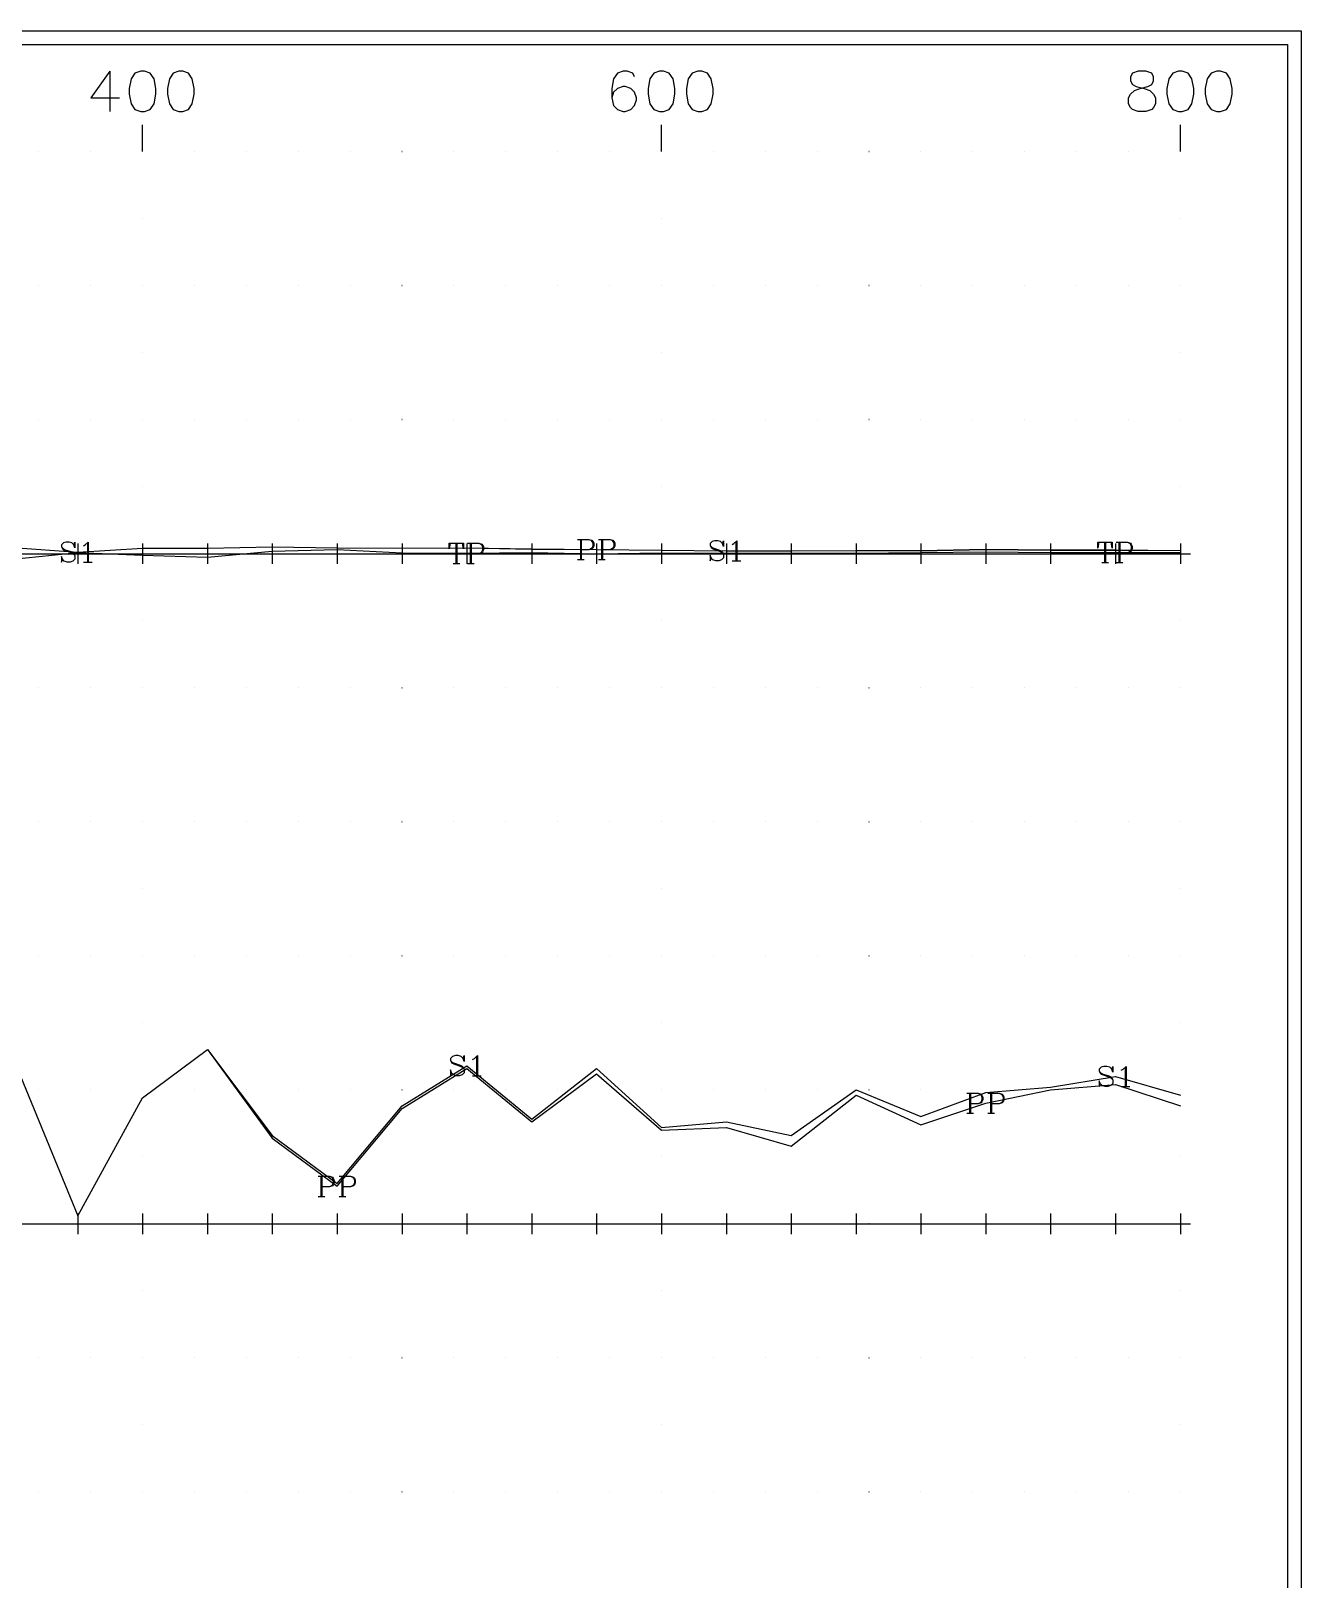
# Model space of a CAD drawing. Extents: x 10 to 200, y 0 to 250.
# Drawn here: x 105.3 to 200, y 134.5 to 250 of the extents above; entities that cross this region are included whole.
import ezdxf

# ---------------------------------------------------------------- set-up
doc = ezdxf.new("R2010")
doc.units = 0
doc.linetypes.add('1', pattern=[0])
for name, color, linetype in [('1', 7, '1'), ('2', 7, '1'), ('3', 7, '1')]:
    doc.layers.add(name, color=color, linetype=linetype)

msp = doc.modelspace()

# ---------------------------------------------------------------- linework, layer by layer
at = {"layer": '1'}
for p, q in [((111.15, 247), (111.15, 244)), ((113.58, 241), (113.58, 243)), ((152.29, 241), (152.29, 243)), ((191, 241), (191, 243)), ((108.74, 211.76), (108.74, 210.24)), ((109.46, 211.8), (109.46, 210.37)), ((113.58, 211.76), (113.58, 210.24)), ((118.42, 211.76), (118.42, 210.24)), ((123.26, 211.76), (123.26, 210.24)), ((128.1, 211.76), (128.1, 210.24)), ((132.94, 211.76), (132.94, 210.24)), ((136.95, 211.78), (136.95, 210.28)), ((137.02, 211.78), (137.02, 210.28)), ((137.77, 211.76), (137.77, 210.24)), ((138.02, 211.78), (138.02, 210.28)), ((138.1, 211.78), (138.1, 210.28)), ((142.61, 211.76), (142.61, 210.24)), ((146.24, 212.07), (146.24, 210.57)), ((146.31, 212.07), (146.31, 210.57)), ((147.45, 211.76), (147.45, 210.24)), ((147.81, 212.07), (147.81, 210.57)), ((147.88, 212.07), (147.88, 210.57)), ((152.29, 211.76), (152.29, 210.24)), ((157.13, 211.76), (157.13, 210.24)), ((157.84, 211.9), (157.84, 210.47)), ((161.97, 211.76), (161.97, 210.24)), ((166.81, 211.76), (166.81, 210.24)), ((171.65, 211.76), (171.65, 210.24)), ((176.48, 211.76), (176.48, 210.24)), ((181.32, 211.76), (181.32, 210.24)), ((185.34, 211.85), (185.34, 210.35)), ((185.41, 211.85), (185.41, 210.35)), ((186.16, 211.76), (186.16, 210.24)), ((186.41, 211.85), (186.41, 210.35)), ((186.48, 211.85), (186.48, 210.35)), ((191, 211.76), (191, 210.24)), ((107.98, 211), (109.5, 211)), ((109.17, 210.37), (109.81, 210.37)), ((112.82, 211), (114.34, 211)), ((117.66, 211), (119.18, 211)), ((122.5, 211), (124.02, 211)), ((127.33, 211), (128.86, 211)), ((132.17, 211), (133.7, 211)), ((136.74, 210.28), (137.24, 210.28)), ((137.01, 211), (138.54, 211)), ((137.81, 210.28), (138.31, 210.28)), ((141.85, 211), (143.37, 211)), ((146.02, 210.57), (146.52, 210.57)), ((146.69, 211), (148.21, 211)), ((147.59, 210.57), (148.09, 210.57)), ((151.53, 211), (153.05, 211)), ((156.37, 211), (157.89, 211)), ((157.56, 210.47), (158.2, 210.47)), ((161.21, 211), (162.73, 211)), ((166.04, 211), (167.57, 211)), ((170.88, 211), (172.41, 211)), ((175.72, 211), (177.25, 211)), ((180.56, 211), (182.08, 211)), ((185.13, 210.35), (185.63, 210.35)), ((185.4, 211), (186.92, 211)), ((186.2, 210.35), (186.7, 210.35)), ((190.24, 211), (191.76, 211)), ((138.49, 173.48), (138.49, 172.05)), ((186.88, 172.68), (186.88, 171.25)), ((138.2, 172.05), (138.85, 172.05)), ((186.59, 171.25), (187.23, 171.25)), ((175.27, 170.75), (175.27, 169.25)), ((175.34, 170.75), (175.34, 169.25)), ((176.84, 170.75), (176.84, 169.25)), ((176.91, 170.75), (176.91, 169.25)), ((175.06, 169.25), (175.56, 169.25)), ((176.63, 169.25), (177.13, 169.25)), ((126.88, 164.55), (126.88, 163.05)), ((126.95, 164.55), (126.95, 163.05)), ((128.45, 164.55), (128.45, 163.05)), ((128.53, 164.55), (128.53, 163.05)), ((126.67, 163.05), (127.17, 163.05)), ((128.24, 163.05), (128.74, 163.05)), ((108.74, 161.76), (108.74, 160.24)), ((113.58, 161.76), (113.58, 160.24)), ((118.42, 161.76), (118.42, 160.24)), ((123.26, 161.76), (123.26, 160.24)), ((128.1, 161.76), (128.1, 160.24)), ((132.94, 161.76), (132.94, 160.24)), ((137.77, 161.76), (137.77, 160.24)), ((142.61, 161.76), (142.61, 160.24)), ((147.45, 161.76), (147.45, 160.24)), ((152.29, 161.76), (152.29, 160.24)), ((157.13, 161.76), (157.13, 160.24)), ((161.97, 161.76), (161.97, 160.24)), ((166.81, 161.76), (166.81, 160.24)), ((171.65, 161.76), (171.65, 160.24)), ((176.48, 161.76), (176.48, 160.24)), ((181.32, 161.76), (181.32, 160.24)), ((186.16, 161.76), (186.16, 160.24)), ((191, 161.76), (191, 160.24)), ((107.98, 161), (109.5, 161)), ((112.82, 161), (114.34, 161)), ((117.66, 161), (119.18, 161)), ((122.5, 161), (124.02, 161)), ((127.33, 161), (128.86, 161)), ((132.17, 161), (133.7, 161)), ((137.01, 161), (138.54, 161)), ((141.85, 161), (143.37, 161)), ((146.69, 161), (148.21, 161)), ((151.53, 161), (153.05, 161)), ((156.37, 161), (157.89, 161)), ((161.21, 161), (162.73, 161)), ((166.04, 161), (167.57, 161)), ((170.88, 161), (172.41, 161)), ((175.72, 161), (177.25, 161)), ((180.56, 161), (182.08, 161)), ((185.4, 161), (186.92, 161)), ((190.24, 161), (191.76, 161))]:
    msp.add_line(p, q, dxfattribs=at)
for points in [[(111.15, 247), (109.72, 245), (111.87, 245)], [(113.44, 247), (113.01, 246.86), (112.72, 246.43), (112.58, 245.71), (112.58, 245.29), (112.72, 244.57), (113.01, 244.14), (113.44, 244), (113.72, 244), (114.15, 244.14), (114.44, 244.57), (114.58, 245.29), (114.58, 245.71), (114.44, 246.43), (114.15, 246.86), (113.72, 247), (113.44, 247)], [(116.29, 247), (115.87, 246.86), (115.58, 246.43), (115.44, 245.71), (115.44, 245.29), (115.58, 244.57), (115.87, 244.14), (116.29, 244), (116.58, 244), (117.01, 244.14), (117.29, 244.57), (117.44, 245.29), (117.44, 245.71), (117.29, 246.43), (117.01, 246.86), (116.58, 247), (116.29, 247)], [(150.29, 246.57), (150.15, 246.86), (149.72, 247), (149.43, 247), (149, 246.86), (148.72, 246.43), (148.58, 245.71), (148.58, 245), (148.72, 244.43), (149, 244.14), (149.43, 244), (149.58, 244), (150, 244.14), (150.29, 244.43), (150.43, 244.86), (150.43, 245), (150.29, 245.43), (150, 245.71), (149.58, 245.86), (149.43, 245.86), (149, 245.71), (148.72, 245.43), (148.58, 245)], [(152.15, 247), (151.72, 246.86), (151.43, 246.43), (151.29, 245.71), (151.29, 245.29), (151.43, 244.57), (151.72, 244.14), (152.15, 244), (152.43, 244), (152.86, 244.14), (153.15, 244.57), (153.29, 245.29), (153.29, 245.71), (153.15, 246.43), (152.86, 246.86), (152.43, 247), (152.15, 247)], [(155, 247), (154.58, 246.86), (154.29, 246.43), (154.15, 245.71), (154.15, 245.29), (154.29, 244.57), (154.58, 244.14), (155, 244), (155.29, 244), (155.72, 244.14), (156, 244.57), (156.15, 245.29), (156.15, 245.71), (156, 246.43), (155.72, 246.86), (155.29, 247), (155, 247)], [(187.86, 247), (187.43, 246.86), (187.29, 246.57), (187.29, 246.29), (187.43, 246), (187.71, 245.86), (188.29, 245.71), (188.71, 245.57), (189, 245.29), (189.14, 245), (189.14, 244.57), (189, 244.29), (188.86, 244.14), (188.43, 244), (187.86, 244), (187.43, 244.14), (187.29, 244.29), (187.14, 244.57), (187.14, 245), (187.29, 245.29), (187.57, 245.57), (188, 245.71), (188.57, 245.86), (188.86, 246), (189, 246.29), (189, 246.57), (188.86, 246.86), (188.43, 247), (187.86, 247)], [(190.86, 247), (190.43, 246.86), (190.14, 246.43), (190, 245.71), (190, 245.29), (190.14, 244.57), (190.43, 244.14), (190.86, 244), (191.14, 244), (191.57, 244.14), (191.86, 244.57), (192, 245.29), (192, 245.71), (191.86, 246.43), (191.57, 246.86), (191.14, 247), (190.86, 247)], [(193.71, 247), (193.29, 246.86), (193, 246.43), (192.86, 245.71), (192.86, 245.29), (193, 244.57), (193.29, 244.14), (193.71, 244), (194, 244), (194.43, 244.14), (194.71, 244.57), (194.86, 245.29), (194.86, 245.71), (194.71, 246.43), (194.43, 246.86), (194, 247), (193.71, 247)], [(103.9, 211.47), (108.74, 211.12), (113.58, 211.41), (118.42, 211.42), (123.26, 211.51), (128.1, 211.44), (132.94, 211.41), (137.77, 211.44), (142.61, 211.35), (147.45, 211.32), (152.29, 211.27), (157.13, 211.22), (161.97, 211.22), (166.81, 211.25), (171.65, 211.24), (176.48, 211.33), (181.32, 211.28), (186.16, 211.28), (191, 211.24)], [(103.9, 211.46), (108.74, 211.12), (113.58, 211.4), (118.42, 211.41), (123.26, 211.5), (128.1, 211.43), (132.94, 211.4), (137.77, 211.44), (142.61, 211.34), (147.45, 211.32), (152.29, 211.26), (157.13, 211.21), (161.97, 211.21), (166.81, 211.24), (171.65, 211.22), (176.48, 211.32), (181.32, 211.27), (186.16, 211.27), (191, 211.23)], [(108.46, 211.66), (108.53, 211.87), (108.53, 211.44), (108.46, 211.66), (108.31, 211.8), (108.1, 211.87), (107.88, 211.87), (107.67, 211.8), (107.53, 211.66), (107.53, 211.51), (107.6, 211.37), (107.67, 211.3), (107.81, 211.23), (108.24, 211.08), (108.38, 211.01), (108.53, 210.87)], [(107.53, 211.51), (107.67, 211.37), (107.81, 211.3), (108.24, 211.16), (108.38, 211.08), (108.46, 211.01), (108.53, 210.87), (108.53, 210.58), (108.38, 210.44), (108.17, 210.37), (107.96, 210.37), (107.74, 210.44), (107.6, 210.58), (107.53, 210.8), (107.53, 210.37), (107.6, 210.58)], [(109.17, 211.58), (109.31, 211.66), (109.53, 211.87), (109.53, 210.37)], [(136.52, 211.78), (136.45, 211.36), (136.45, 211.78), (137.52, 211.78), (137.52, 211.36), (137.45, 211.78)], [(137.81, 211.78), (138.67, 211.78), (138.88, 211.71), (138.95, 211.64), (139.02, 211.5), (139.02, 211.28), (138.95, 211.14), (138.88, 211.07), (138.67, 211), (138.1, 211)], [(138.67, 211.78), (138.81, 211.71), (138.88, 211.64), (138.95, 211.5), (138.95, 211.28), (138.88, 211.14), (138.81, 211.07), (138.67, 211)], [(146.02, 212.07), (146.88, 212.07), (147.09, 212), (147.17, 211.92), (147.24, 211.78), (147.24, 211.57), (147.17, 211.42), (147.09, 211.35), (146.88, 211.28), (146.31, 211.28)], [(146.88, 212.07), (147.02, 212), (147.09, 211.92), (147.17, 211.78), (147.17, 211.57), (147.09, 211.42), (147.02, 211.35), (146.88, 211.28)], [(147.59, 212.07), (148.45, 212.07), (148.67, 212), (148.74, 211.92), (148.81, 211.78), (148.81, 211.57), (148.74, 211.42), (148.67, 211.35), (148.45, 211.28), (147.88, 211.28)], [(148.45, 212.07), (148.59, 212), (148.67, 211.92), (148.74, 211.78), (148.74, 211.57), (148.67, 211.42), (148.59, 211.35), (148.45, 211.28)], [(156.84, 211.76), (156.91, 211.97), (156.91, 211.54), (156.84, 211.76), (156.7, 211.9), (156.49, 211.97), (156.27, 211.97), (156.06, 211.9), (155.91, 211.76), (155.91, 211.61), (155.99, 211.47), (156.06, 211.4), (156.2, 211.33), (156.63, 211.18), (156.77, 211.11), (156.91, 210.97)], [(155.91, 211.61), (156.06, 211.47), (156.2, 211.4), (156.63, 211.26), (156.77, 211.18), (156.84, 211.11), (156.91, 210.97), (156.91, 210.68), (156.77, 210.54), (156.56, 210.47), (156.34, 210.47), (156.13, 210.54), (155.99, 210.68), (155.91, 210.9), (155.91, 210.47), (155.99, 210.68)], [(157.56, 211.68), (157.7, 211.76), (157.91, 211.97), (157.91, 210.47)], [(184.91, 211.85), (184.84, 211.42), (184.84, 211.85), (185.91, 211.85), (185.91, 211.42), (185.84, 211.85)], [(186.2, 211.85), (187.05, 211.85), (187.27, 211.78), (187.34, 211.71), (187.41, 211.56), (187.41, 211.35), (187.34, 211.21), (187.27, 211.13), (187.05, 211.06), (186.48, 211.06)], [(187.05, 211.85), (187.2, 211.78), (187.27, 211.71), (187.34, 211.56), (187.34, 211.35), (187.27, 211.21), (187.2, 211.13), (187.05, 211.06)], [(103.9, 210.59), (108.74, 211.08), (113.58, 210.88), (118.42, 210.75), (123.26, 211.2), (128.1, 211.32), (132.94, 211.07), (137.77, 211.03), (142.61, 211.1), (147.45, 210.99), (152.29, 211.07), (157.13, 211.03), (161.97, 211.07), (166.81, 211.03), (171.65, 211.08), (176.48, 211.15), (181.32, 211.1), (186.16, 211.1), (191, 211.1)], [(103.9, 211), (108.74, 211), (113.58, 211), (118.42, 211), (123.26, 211), (128.1, 211), (132.94, 211), (137.77, 211), (142.61, 211), (147.45, 211), (152.29, 211), (157.13, 211), (161.97, 211), (166.81, 211), (171.65, 211), (176.48, 211), (181.32, 211), (186.16, 211), (191, 211)], [(103.9, 173.4), (108.74, 161.6), (113.58, 170.4), (118.42, 174), (123.26, 167.4), (128.1, 163.8), (132.94, 169.6), (137.77, 172.6), (142.61, 168.6), (147.45, 172.2), (152.29, 168), (157.13, 168.2), (161.97, 166.8), (166.81, 170.6), (171.65, 168.4), (176.48, 170), (181.32, 171), (186.16, 171.4), (191, 169.8)], [(103.9, 173.4), (108.74, 161.6), (113.58, 170.4), (118.42, 174), (123.26, 167.6), (128.1, 164), (132.94, 169.8), (137.77, 172.8), (142.61, 168.8), (147.45, 172.6), (152.29, 168.2), (157.13, 168.6), (161.97, 167.6), (166.81, 171), (171.65, 169), (176.48, 170.8), (181.32, 171.2), (186.16, 172), (191, 170.6)], [(137.49, 173.34), (137.56, 173.55), (137.56, 173.12), (137.49, 173.34), (137.35, 173.48), (137.13, 173.55), (136.92, 173.55), (136.7, 173.48), (136.56, 173.34), (136.56, 173.19), (136.63, 173.05), (136.7, 172.98), (136.85, 172.91), (137.27, 172.76), (137.42, 172.69), (137.56, 172.55)], [(138.2, 173.26), (138.35, 173.34), (138.56, 173.55), (138.56, 172.05)], [(136.56, 173.19), (136.7, 173.05), (136.85, 172.98), (137.27, 172.84), (137.42, 172.76), (137.49, 172.69), (137.56, 172.55), (137.56, 172.26), (137.42, 172.12), (137.2, 172.05), (136.99, 172.05), (136.77, 172.12), (136.63, 172.26), (136.56, 172.48), (136.56, 172.05), (136.63, 172.26)], [(185.88, 172.54), (185.95, 172.75), (185.95, 172.32), (185.88, 172.54), (185.73, 172.68), (185.52, 172.75), (185.3, 172.75), (185.09, 172.68), (184.95, 172.54), (184.95, 172.39), (185.02, 172.25), (185.09, 172.18), (185.23, 172.11), (185.66, 171.96), (185.8, 171.89), (185.95, 171.75)], [(184.95, 172.39), (185.09, 172.25), (185.23, 172.18), (185.66, 172.04), (185.8, 171.96), (185.88, 171.89), (185.95, 171.75), (185.95, 171.46), (185.8, 171.32), (185.59, 171.25), (185.38, 171.25), (185.16, 171.32), (185.02, 171.46), (184.95, 171.68), (184.95, 171.25), (185.02, 171.46)], [(186.59, 172.46), (186.73, 172.54), (186.95, 172.75), (186.95, 171.25)], [(175.06, 170.75), (175.91, 170.75), (176.13, 170.68), (176.2, 170.61), (176.27, 170.46), (176.27, 170.25), (176.2, 170.11), (176.13, 170.04), (175.91, 169.96), (175.34, 169.96)], [(175.91, 170.75), (176.06, 170.68), (176.13, 170.61), (176.2, 170.46), (176.2, 170.25), (176.13, 170.11), (176.06, 170.04), (175.91, 169.96)], [(176.63, 170.75), (177.48, 170.75), (177.7, 170.68), (177.77, 170.61), (177.84, 170.46), (177.84, 170.25), (177.77, 170.11), (177.7, 170.04), (177.48, 169.96), (176.91, 169.96)], [(177.48, 170.75), (177.63, 170.68), (177.7, 170.61), (177.77, 170.46), (177.77, 170.25), (177.7, 170.11), (177.63, 170.04), (177.48, 169.96)], [(126.67, 164.55), (127.53, 164.55), (127.74, 164.48), (127.81, 164.41), (127.88, 164.26), (127.88, 164.05), (127.81, 163.91), (127.74, 163.84), (127.53, 163.76), (126.95, 163.76)], [(127.53, 164.55), (127.67, 164.48), (127.74, 164.41), (127.81, 164.26), (127.81, 164.05), (127.74, 163.91), (127.67, 163.84), (127.53, 163.76)], [(128.24, 164.55), (129.1, 164.55), (129.31, 164.48), (129.38, 164.41), (129.45, 164.26), (129.45, 164.05), (129.38, 163.91), (129.31, 163.84), (129.1, 163.76), (128.53, 163.76)], [(129.1, 164.55), (129.24, 164.48), (129.31, 164.41), (129.38, 164.26), (129.38, 164.05), (129.31, 163.91), (129.24, 163.84), (129.1, 163.76)], [(103.9, 161), (108.74, 161), (113.58, 161), (118.42, 161), (123.26, 161), (128.1, 161), (132.94, 161), (137.77, 161), (142.61, 161), (147.45, 161), (152.29, 161), (157.13, 161), (161.97, 161), (166.81, 161), (171.65, 161), (176.48, 161), (181.32, 161), (186.16, 161), (191, 161)]]:
    msp.add_lwpolyline(points, dxfattribs=at)
at = {"layer": '2'}
for points in [[(11, 1), (11, 249), (199, 249), (199, 1), (11, 1)], [(105.84, 241), (105.84, 241), (105.84, 241), (105.84, 241), (105.84, 241)], [(109.71, 241), (109.71, 241), (109.71, 241), (109.71, 241), (109.71, 241)], [(113.58, 241), (113.58, 241), (113.58, 241), (113.58, 241), (113.58, 241)], [(113.58, 241), (113.58, 241), (113.58, 241), (113.58, 241), (113.58, 241)], [(117.45, 241), (117.45, 241), (117.45, 241), (117.45, 241), (117.45, 241)], [(121.32, 241), (121.32, 241), (121.32, 241), (121.32, 241), (121.32, 241)], [(125.2, 241), (125.19, 241), (125.19, 241), (125.2, 241), (125.2, 241)], [(129.07, 241), (129.06, 241), (129.06, 241), (129.07, 241), (129.07, 241)], [(132.94, 241), (132.93, 241), (132.93, 241), (132.94, 241), (132.94, 241)], [(136.81, 241), (136.8, 241), (136.8, 241), (136.81, 241), (136.81, 241)], [(140.68, 241), (140.68, 241), (140.68, 241), (140.68, 241), (140.68, 241)], [(144.55, 241), (144.55, 241), (144.55, 241), (144.55, 241), (144.55, 241)], [(148.42, 241), (148.42, 241), (148.42, 241), (148.42, 241), (148.42, 241)], [(152.29, 241), (152.29, 241), (152.29, 241), (152.29, 241), (152.29, 241)], [(152.29, 241), (152.29, 241), (152.29, 241), (152.29, 241), (152.29, 241)], [(156.16, 241), (156.16, 241), (156.16, 241), (156.16, 241), (156.16, 241)], [(160.03, 241), (160.03, 241), (160.03, 241), (160.03, 241), (160.03, 241)], [(163.9, 241), (163.9, 241), (163.9, 241), (163.9, 241), (163.9, 241)], [(167.78, 241), (167.77, 241), (167.77, 241), (167.78, 241), (167.78, 241)], [(171.65, 241), (171.64, 241), (171.64, 241), (171.65, 241), (171.65, 241)], [(175.52, 241), (175.51, 241), (175.51, 241), (175.52, 241), (175.52, 241)], [(179.39, 241), (179.39, 241), (179.39, 241), (179.39, 241), (179.39, 241)], [(183.26, 241), (183.26, 241), (183.26, 241), (183.26, 241), (183.26, 241)], [(187.13, 241), (187.13, 241), (187.13, 241), (187.13, 241), (187.13, 241)], [(191, 241), (191, 241), (191, 241), (191, 241), (191, 241)], [(191, 241), (191, 241), (191, 241), (191, 241), (191, 241)], [(113.58, 236), (113.58, 236), (113.58, 236), (113.58, 236), (113.58, 236)], [(152.29, 236), (152.29, 236), (152.29, 236), (152.29, 236), (152.29, 236)], [(191, 236), (191, 236), (191, 236), (191, 236), (191, 236)], [(105.84, 231), (105.84, 231), (105.84, 231), (105.84, 231), (105.84, 231)], [(109.71, 231), (109.71, 231), (109.71, 231), (109.71, 231), (109.71, 231)], [(113.58, 231), (113.58, 231), (113.58, 231), (113.58, 231), (113.58, 231)], [(113.58, 231), (113.58, 231), (113.58, 231), (113.58, 231), (113.58, 231)], [(117.45, 231), (117.45, 231), (117.45, 231), (117.45, 231), (117.45, 231)], [(121.32, 231), (121.32, 231), (121.32, 231), (121.32, 231), (121.32, 231)], [(125.2, 231), (125.19, 231), (125.19, 231), (125.2, 231), (125.2, 231)], [(129.07, 231), (129.06, 231), (129.06, 231), (129.07, 231), (129.07, 231)], [(132.94, 231), (132.93, 231), (132.93, 231), (132.94, 231), (132.94, 231)], [(136.81, 231), (136.8, 231), (136.8, 231), (136.81, 231), (136.81, 231)], [(140.68, 231), (140.68, 231), (140.68, 231), (140.68, 231), (140.68, 231)], [(144.55, 231), (144.55, 231), (144.55, 231), (144.55, 231), (144.55, 231)], [(148.42, 231), (148.42, 231), (148.42, 231), (148.42, 231), (148.42, 231)], [(152.29, 231), (152.29, 231), (152.29, 231), (152.29, 231), (152.29, 231)], [(152.29, 231), (152.29, 231), (152.29, 231), (152.29, 231), (152.29, 231)], [(156.16, 231), (156.16, 231), (156.16, 231), (156.16, 231), (156.16, 231)], [(160.03, 231), (160.03, 231), (160.03, 231), (160.03, 231), (160.03, 231)], [(163.9, 231), (163.9, 231), (163.9, 231), (163.9, 231), (163.9, 231)], [(167.78, 231), (167.77, 231), (167.77, 231), (167.78, 231), (167.78, 231)], [(171.65, 231), (171.64, 231), (171.64, 231), (171.65, 231), (171.65, 231)], [(175.52, 231), (175.51, 231), (175.51, 231), (175.52, 231), (175.52, 231)], [(179.39, 231), (179.39, 231), (179.39, 231), (179.39, 231), (179.39, 231)], [(183.26, 231), (183.26, 231), (183.26, 231), (183.26, 231), (183.26, 231)], [(187.13, 231), (187.13, 231), (187.13, 231), (187.13, 231), (187.13, 231)], [(191, 231), (191, 231), (191, 231), (191, 231), (191, 231)], [(191, 231), (191, 231), (191, 231), (191, 231), (191, 231)], [(113.58, 226), (113.58, 226), (113.58, 226), (113.58, 226), (113.58, 226)], [(152.29, 226), (152.29, 226), (152.29, 226), (152.29, 226), (152.29, 226)], [(191, 226), (191, 226), (191, 226), (191, 226), (191, 226)], [(105.84, 221), (105.84, 221), (105.84, 221), (105.84, 221), (105.84, 221)], [(109.71, 221), (109.71, 221), (109.71, 221), (109.71, 221), (109.71, 221)], [(113.58, 221), (113.58, 221), (113.58, 221), (113.58, 221), (113.58, 221)], [(113.58, 221), (113.58, 221), (113.58, 221), (113.58, 221), (113.58, 221)], [(117.45, 221), (117.45, 221), (117.45, 221), (117.45, 221), (117.45, 221)], [(121.32, 221), (121.32, 221), (121.32, 221), (121.32, 221), (121.32, 221)], [(125.2, 221), (125.19, 221), (125.19, 221), (125.2, 221), (125.2, 221)], [(129.07, 221), (129.06, 221), (129.06, 221), (129.07, 221), (129.07, 221)], [(132.94, 221), (132.93, 221), (132.93, 221), (132.94, 221), (132.94, 221)], [(136.81, 221), (136.8, 221), (136.8, 221), (136.81, 221), (136.81, 221)], [(140.68, 221), (140.68, 221), (140.68, 221), (140.68, 221), (140.68, 221)], [(144.55, 221), (144.55, 221), (144.55, 221), (144.55, 221), (144.55, 221)], [(148.42, 221), (148.42, 221), (148.42, 221), (148.42, 221), (148.42, 221)], [(152.29, 221), (152.29, 221), (152.29, 221), (152.29, 221), (152.29, 221)], [(152.29, 221), (152.29, 221), (152.29, 221), (152.29, 221), (152.29, 221)], [(156.16, 221), (156.16, 221), (156.16, 221), (156.16, 221), (156.16, 221)], [(160.03, 221), (160.03, 221), (160.03, 221), (160.03, 221), (160.03, 221)], [(163.9, 221), (163.9, 221), (163.9, 221), (163.9, 221), (163.9, 221)], [(167.78, 221), (167.77, 221), (167.77, 221), (167.78, 221), (167.78, 221)], [(171.65, 221), (171.64, 221), (171.64, 221), (171.65, 221), (171.65, 221)], [(175.52, 221), (175.51, 221), (175.51, 221), (175.52, 221), (175.52, 221)], [(179.39, 221), (179.39, 221), (179.39, 221), (179.39, 221), (179.39, 221)], [(183.26, 221), (183.26, 221), (183.26, 221), (183.26, 221), (183.26, 221)], [(187.13, 221), (187.13, 221), (187.13, 221), (187.13, 221), (187.13, 221)], [(191, 221), (191, 221), (191, 221), (191, 221), (191, 221)], [(191, 221), (191, 221), (191, 221), (191, 221), (191, 221)], [(113.58, 216), (113.58, 216), (113.58, 216), (113.58, 216), (113.58, 216)], [(152.29, 216), (152.29, 216), (152.29, 216), (152.29, 216), (152.29, 216)], [(191, 216), (191, 216), (191, 216), (191, 216), (191, 216)], [(105.84, 211), (105.84, 211), (105.84, 211), (105.84, 211), (105.84, 211)], [(109.71, 211), (109.71, 211), (109.71, 211), (109.71, 211), (109.71, 211)], [(113.58, 211), (113.58, 211), (113.58, 211), (113.58, 211), (113.58, 211)], [(113.58, 211), (113.58, 211), (113.58, 211), (113.58, 211), (113.58, 211)], [(117.45, 211), (117.45, 211), (117.45, 211), (117.45, 211), (117.45, 211)], [(121.32, 211), (121.32, 211), (121.32, 211), (121.32, 211), (121.32, 211)], [(125.2, 211), (125.19, 211), (125.19, 211), (125.2, 211), (125.2, 211)], [(129.07, 211), (129.06, 211), (129.06, 211), (129.07, 211), (129.07, 211)], [(132.94, 211), (132.93, 211), (132.93, 211), (132.94, 211), (132.94, 211)], [(136.81, 211), (136.8, 211), (136.8, 211), (136.81, 211), (136.81, 211)], [(140.68, 211), (140.68, 211), (140.68, 211), (140.68, 211), (140.68, 211)], [(144.55, 211), (144.55, 211), (144.55, 211), (144.55, 211), (144.55, 211)], [(148.42, 211), (148.42, 211), (148.42, 211), (148.42, 211), (148.42, 211)], [(152.29, 211), (152.29, 211), (152.29, 211), (152.29, 211), (152.29, 211)], [(152.29, 211), (152.29, 211), (152.29, 211), (152.29, 211), (152.29, 211)], [(156.16, 211), (156.16, 211), (156.16, 211), (156.16, 211), (156.16, 211)], [(160.03, 211), (160.03, 211), (160.03, 211), (160.03, 211), (160.03, 211)], [(163.9, 211), (163.9, 211), (163.9, 211), (163.9, 211), (163.9, 211)], [(167.78, 211), (167.77, 211), (167.77, 211), (167.78, 211), (167.78, 211)], [(171.65, 211), (171.64, 211), (171.64, 211), (171.65, 211), (171.65, 211)], [(175.52, 211), (175.51, 211), (175.51, 211), (175.52, 211), (175.52, 211)], [(179.39, 211), (179.39, 211), (179.39, 211), (179.39, 211), (179.39, 211)], [(183.26, 211), (183.26, 211), (183.26, 211), (183.26, 211), (183.26, 211)], [(187.13, 211), (187.13, 211), (187.13, 211), (187.13, 211), (187.13, 211)], [(191, 211), (191, 211), (191, 211), (191, 211), (191, 211)], [(191, 211), (191, 211), (191, 211), (191, 211), (191, 211)], [(113.58, 206), (113.58, 206), (113.58, 206), (113.58, 206), (113.58, 206)], [(152.29, 206), (152.29, 206), (152.29, 206), (152.29, 206), (152.29, 206)], [(191, 206), (191, 206), (191, 206), (191, 206), (191, 206)], [(105.84, 201), (105.84, 201), (105.84, 201), (105.84, 201), (105.84, 201)], [(109.71, 201), (109.71, 201), (109.71, 201), (109.71, 201), (109.71, 201)], [(113.58, 201), (113.58, 201), (113.58, 201), (113.58, 201), (113.58, 201)], [(113.58, 201), (113.58, 201), (113.58, 201), (113.58, 201), (113.58, 201)], [(117.45, 201), (117.45, 201), (117.45, 201), (117.45, 201), (117.45, 201)], [(121.32, 201), (121.32, 201), (121.32, 201), (121.32, 201), (121.32, 201)], [(125.2, 201), (125.19, 201), (125.19, 201), (125.2, 201), (125.2, 201)], [(129.07, 201), (129.06, 201), (129.06, 201), (129.07, 201), (129.07, 201)], [(132.94, 201), (132.93, 201), (132.93, 201), (132.94, 201), (132.94, 201)], [(136.81, 201), (136.8, 201), (136.8, 201), (136.81, 201), (136.81, 201)], [(140.68, 201), (140.68, 201), (140.68, 201), (140.68, 201), (140.68, 201)], [(144.55, 201), (144.55, 201), (144.55, 201), (144.55, 201), (144.55, 201)], [(148.42, 201), (148.42, 201), (148.42, 201), (148.42, 201), (148.42, 201)], [(152.29, 201), (152.29, 201), (152.29, 201), (152.29, 201), (152.29, 201)], [(152.29, 201), (152.29, 201), (152.29, 201), (152.29, 201), (152.29, 201)], [(156.16, 201), (156.16, 201), (156.16, 201), (156.16, 201), (156.16, 201)], [(160.03, 201), (160.03, 201), (160.03, 201), (160.03, 201), (160.03, 201)], [(163.9, 201), (163.9, 201), (163.9, 201), (163.9, 201), (163.9, 201)], [(167.78, 201), (167.77, 201), (167.77, 201), (167.78, 201), (167.78, 201)], [(171.65, 201), (171.64, 201), (171.64, 201), (171.65, 201), (171.65, 201)], [(175.52, 201), (175.51, 201), (175.51, 201), (175.52, 201), (175.52, 201)], [(179.39, 201), (179.39, 201), (179.39, 201), (179.39, 201), (179.39, 201)], [(183.26, 201), (183.26, 201), (183.26, 201), (183.26, 201), (183.26, 201)], [(187.13, 201), (187.13, 201), (187.13, 201), (187.13, 201), (187.13, 201)], [(191, 201), (191, 201), (191, 201), (191, 201), (191, 201)], [(191, 201), (191, 201), (191, 201), (191, 201), (191, 201)], [(105.84, 191), (105.84, 191), (105.84, 191), (105.84, 191), (105.84, 191)], [(109.71, 191), (109.71, 191), (109.71, 191), (109.71, 191), (109.71, 191)], [(113.58, 191), (113.58, 191), (113.58, 191), (113.58, 191), (113.58, 191)], [(113.58, 191), (113.58, 191), (113.58, 191), (113.58, 191), (113.58, 191)], [(117.45, 191), (117.45, 191), (117.45, 191), (117.45, 191), (117.45, 191)], [(121.32, 191), (121.32, 191), (121.32, 191), (121.32, 191), (121.32, 191)], [(125.2, 191), (125.19, 191), (125.19, 191), (125.2, 191), (125.2, 191)], [(129.07, 191), (129.06, 191), (129.06, 191), (129.07, 191), (129.07, 191)], [(132.94, 191), (132.93, 191), (132.93, 191), (132.94, 191), (132.94, 191)], [(136.81, 191), (136.8, 191), (136.8, 191), (136.81, 191), (136.81, 191)], [(140.68, 191), (140.68, 191), (140.68, 191), (140.68, 191), (140.68, 191)], [(144.55, 191), (144.55, 191), (144.55, 191), (144.55, 191), (144.55, 191)], [(148.42, 191), (148.42, 191), (148.42, 191), (148.42, 191), (148.42, 191)], [(152.29, 191), (152.29, 191), (152.29, 191), (152.29, 191), (152.29, 191)], [(152.29, 191), (152.29, 191), (152.29, 191), (152.29, 191), (152.29, 191)], [(156.16, 191), (156.16, 191), (156.16, 191), (156.16, 191), (156.16, 191)], [(160.03, 191), (160.03, 191), (160.03, 191), (160.03, 191), (160.03, 191)], [(163.9, 191), (163.9, 191), (163.9, 191), (163.9, 191), (163.9, 191)], [(167.78, 191), (167.77, 191), (167.77, 191), (167.78, 191), (167.78, 191)], [(171.65, 191), (171.64, 191), (171.64, 191), (171.65, 191), (171.65, 191)], [(175.52, 191), (175.51, 191), (175.51, 191), (175.52, 191), (175.52, 191)], [(179.39, 191), (179.39, 191), (179.39, 191), (179.39, 191), (179.39, 191)], [(183.26, 191), (183.26, 191), (183.26, 191), (183.26, 191), (183.26, 191)], [(187.13, 191), (187.13, 191), (187.13, 191), (187.13, 191), (187.13, 191)], [(191, 191), (191, 191), (191, 191), (191, 191), (191, 191)], [(191, 191), (191, 191), (191, 191), (191, 191), (191, 191)], [(113.58, 186), (113.58, 186), (113.58, 186), (113.58, 186), (113.58, 186)], [(152.29, 186), (152.29, 186), (152.29, 186), (152.29, 186), (152.29, 186)], [(191, 186), (191, 186), (191, 186), (191, 186), (191, 186)], [(105.84, 181), (105.84, 181), (105.84, 181), (105.84, 181), (105.84, 181)], [(109.71, 181), (109.71, 181), (109.71, 181), (109.71, 181), (109.71, 181)], [(113.58, 181), (113.58, 181), (113.58, 181), (113.58, 181), (113.58, 181)], [(113.58, 181), (113.58, 181), (113.58, 181), (113.58, 181), (113.58, 181)], [(117.45, 181), (117.45, 181), (117.45, 181), (117.45, 181), (117.45, 181)], [(121.32, 181), (121.32, 181), (121.32, 181), (121.32, 181), (121.32, 181)], [(125.2, 181), (125.19, 181), (125.19, 181), (125.2, 181), (125.2, 181)], [(129.07, 181), (129.06, 181), (129.06, 181), (129.07, 181), (129.07, 181)], [(132.94, 181), (132.93, 181), (132.93, 181), (132.94, 181), (132.94, 181)], [(136.81, 181), (136.8, 181), (136.8, 181), (136.81, 181), (136.81, 181)], [(140.68, 181), (140.68, 181), (140.68, 181), (140.68, 181), (140.68, 181)], [(144.55, 181), (144.55, 181), (144.55, 181), (144.55, 181), (144.55, 181)], [(148.42, 181), (148.42, 181), (148.42, 181), (148.42, 181), (148.42, 181)], [(152.29, 181), (152.29, 181), (152.29, 181), (152.29, 181), (152.29, 181)], [(152.29, 181), (152.29, 181), (152.29, 181), (152.29, 181), (152.29, 181)], [(156.16, 181), (156.16, 181), (156.16, 181), (156.16, 181), (156.16, 181)], [(160.03, 181), (160.03, 181), (160.03, 181), (160.03, 181), (160.03, 181)], [(163.9, 181), (163.9, 181), (163.9, 181), (163.9, 181), (163.9, 181)], [(167.78, 181), (167.77, 181), (167.77, 181), (167.78, 181), (167.78, 181)], [(171.65, 181), (171.64, 181), (171.64, 181), (171.65, 181), (171.65, 181)], [(175.52, 181), (175.51, 181), (175.51, 181), (175.52, 181), (175.52, 181)], [(179.39, 181), (179.39, 181), (179.39, 181), (179.39, 181), (179.39, 181)], [(183.26, 181), (183.26, 181), (183.26, 181), (183.26, 181), (183.26, 181)], [(187.13, 181), (187.13, 181), (187.13, 181), (187.13, 181), (187.13, 181)], [(191, 181), (191, 181), (191, 181), (191, 181), (191, 181)], [(191, 181), (191, 181), (191, 181), (191, 181), (191, 181)], [(113.58, 176), (113.58, 176), (113.58, 176), (113.58, 176), (113.58, 176)], [(152.29, 176), (152.29, 176), (152.29, 176), (152.29, 176), (152.29, 176)], [(191, 176), (191, 176), (191, 176), (191, 176), (191, 176)], [(105.84, 171), (105.84, 171), (105.84, 171), (105.84, 171), (105.84, 171)], [(109.71, 171), (109.71, 171), (109.71, 171), (109.71, 171), (109.71, 171)], [(113.58, 171), (113.58, 171), (113.58, 171), (113.58, 171), (113.58, 171)], [(113.58, 171), (113.58, 171), (113.58, 171), (113.58, 171), (113.58, 171)], [(117.45, 171), (117.45, 171), (117.45, 171), (117.45, 171), (117.45, 171)], [(121.32, 171), (121.32, 171), (121.32, 171), (121.32, 171), (121.32, 171)], [(125.2, 171), (125.19, 171), (125.19, 171), (125.2, 171), (125.2, 171)], [(129.07, 171), (129.06, 171), (129.06, 171), (129.07, 171), (129.07, 171)], [(132.94, 171), (132.93, 171), (132.93, 171), (132.94, 171), (132.94, 171)], [(136.81, 171), (136.8, 171), (136.8, 171), (136.81, 171), (136.81, 171)], [(140.68, 171), (140.68, 171), (140.68, 171), (140.68, 171), (140.68, 171)], [(144.55, 171), (144.55, 171), (144.55, 171), (144.55, 171), (144.55, 171)], [(148.42, 171), (148.42, 171), (148.42, 171), (148.42, 171), (148.42, 171)], [(152.29, 171), (152.29, 171), (152.29, 171), (152.29, 171), (152.29, 171)], [(152.29, 171), (152.29, 171), (152.29, 171), (152.29, 171), (152.29, 171)], [(156.16, 171), (156.16, 171), (156.16, 171), (156.16, 171), (156.16, 171)], [(160.03, 171), (160.03, 171), (160.03, 171), (160.03, 171), (160.03, 171)], [(163.9, 171), (163.9, 171), (163.9, 171), (163.9, 171), (163.9, 171)], [(167.78, 171), (167.77, 171), (167.77, 171), (167.78, 171), (167.78, 171)], [(171.65, 171), (171.64, 171), (171.64, 171), (171.65, 171), (171.65, 171)], [(175.52, 171), (175.51, 171), (175.51, 171), (175.52, 171), (175.52, 171)], [(179.39, 171), (179.39, 171), (179.39, 171), (179.39, 171), (179.39, 171)], [(183.26, 171), (183.26, 171), (183.26, 171), (183.26, 171), (183.26, 171)], [(187.13, 171), (187.13, 171), (187.13, 171), (187.13, 171), (187.13, 171)], [(191, 171), (191, 171), (191, 171), (191, 171), (191, 171)], [(191, 171), (191, 171), (191, 171), (191, 171), (191, 171)], [(113.58, 166), (113.58, 166), (113.58, 166), (113.58, 166), (113.58, 166)], [(152.29, 166), (152.29, 166), (152.29, 166), (152.29, 166), (152.29, 166)], [(191, 166), (191, 166), (191, 166), (191, 166), (191, 166)], [(105.84, 161), (105.84, 161), (105.84, 161), (105.84, 161), (105.84, 161)], [(109.71, 161), (109.71, 161), (109.71, 161), (109.71, 161), (109.71, 161)], [(113.58, 161), (113.58, 161), (113.58, 161), (113.58, 161), (113.58, 161)], [(113.58, 161), (113.58, 161), (113.58, 161), (113.58, 161), (113.58, 161)], [(117.45, 161), (117.45, 161), (117.45, 161), (117.45, 161), (117.45, 161)], [(121.32, 161), (121.32, 161), (121.32, 161), (121.32, 161), (121.32, 161)], [(125.2, 161), (125.19, 161), (125.19, 161), (125.2, 161), (125.2, 161)], [(129.07, 161), (129.06, 161), (129.06, 161), (129.07, 161), (129.07, 161)], [(132.94, 161), (132.93, 161), (132.93, 161), (132.94, 161), (132.94, 161)], [(136.81, 161), (136.8, 161), (136.8, 161), (136.81, 161), (136.81, 161)], [(140.68, 161), (140.68, 161), (140.68, 161), (140.68, 161), (140.68, 161)], [(144.55, 161), (144.55, 161), (144.55, 161), (144.55, 161), (144.55, 161)], [(148.42, 161), (148.42, 161), (148.42, 161), (148.42, 161), (148.42, 161)], [(152.29, 161), (152.29, 161), (152.29, 161), (152.29, 161), (152.29, 161)], [(152.29, 161), (152.29, 161), (152.29, 161), (152.29, 161), (152.29, 161)], [(156.16, 161), (156.16, 161), (156.16, 161), (156.16, 161), (156.16, 161)], [(160.03, 161), (160.03, 161), (160.03, 161), (160.03, 161), (160.03, 161)], [(163.9, 161), (163.9, 161), (163.9, 161), (163.9, 161), (163.9, 161)], [(167.78, 161), (167.77, 161), (167.77, 161), (167.78, 161), (167.78, 161)], [(171.65, 161), (171.64, 161), (171.64, 161), (171.65, 161), (171.65, 161)], [(175.52, 161), (175.51, 161), (175.51, 161), (175.52, 161), (175.52, 161)], [(179.39, 161), (179.39, 161), (179.39, 161), (179.39, 161), (179.39, 161)], [(183.26, 161), (183.26, 161), (183.26, 161), (183.26, 161), (183.26, 161)], [(187.13, 161), (187.13, 161), (187.13, 161), (187.13, 161), (187.13, 161)], [(191, 161), (191, 161), (191, 161), (191, 161), (191, 161)], [(191, 161), (191, 161), (191, 161), (191, 161), (191, 161)], [(113.58, 156), (113.58, 156), (113.58, 156), (113.58, 156), (113.58, 156)], [(152.29, 156), (152.29, 156), (152.29, 156), (152.29, 156), (152.29, 156)], [(191, 156), (191, 156), (191, 156), (191, 156), (191, 156)], [(105.84, 151), (105.84, 151), (105.84, 151), (105.84, 151), (105.84, 151)], [(109.71, 151), (109.71, 151), (109.71, 151), (109.71, 151), (109.71, 151)], [(113.58, 151), (113.58, 151), (113.58, 151), (113.58, 151), (113.58, 151)], [(113.58, 151), (113.58, 151), (113.58, 151), (113.58, 151), (113.58, 151)], [(117.45, 151), (117.45, 151), (117.45, 151), (117.45, 151), (117.45, 151)], [(121.32, 151), (121.32, 151), (121.32, 151), (121.32, 151), (121.32, 151)], [(125.2, 151), (125.19, 151), (125.19, 151), (125.2, 151), (125.2, 151)], [(129.07, 151), (129.06, 151), (129.06, 151), (129.07, 151), (129.07, 151)], [(132.94, 151), (132.93, 151), (132.93, 151), (132.94, 151), (132.94, 151)], [(136.81, 151), (136.8, 151), (136.8, 151), (136.81, 151), (136.81, 151)], [(140.68, 151), (140.68, 151), (140.68, 151), (140.68, 151), (140.68, 151)], [(144.55, 151), (144.55, 151), (144.55, 151), (144.55, 151), (144.55, 151)], [(148.42, 151), (148.42, 151), (148.42, 151), (148.42, 151), (148.42, 151)], [(152.29, 151), (152.29, 151), (152.29, 151), (152.29, 151), (152.29, 151)], [(152.29, 151), (152.29, 151), (152.29, 151), (152.29, 151), (152.29, 151)], [(156.16, 151), (156.16, 151), (156.16, 151), (156.16, 151), (156.16, 151)], [(160.03, 151), (160.03, 151), (160.03, 151), (160.03, 151), (160.03, 151)], [(163.9, 151), (163.9, 151), (163.9, 151), (163.9, 151), (163.9, 151)], [(167.78, 151), (167.77, 151), (167.77, 151), (167.78, 151), (167.78, 151)], [(171.65, 151), (171.64, 151), (171.64, 151), (171.65, 151), (171.65, 151)], [(175.52, 151), (175.51, 151), (175.51, 151), (175.52, 151), (175.52, 151)], [(179.39, 151), (179.39, 151), (179.39, 151), (179.39, 151), (179.39, 151)], [(183.26, 151), (183.26, 151), (183.26, 151), (183.26, 151), (183.26, 151)], [(187.13, 151), (187.13, 151), (187.13, 151), (187.13, 151), (187.13, 151)], [(191, 151), (191, 151), (191, 151), (191, 151), (191, 151)], [(191, 151), (191, 151), (191, 151), (191, 151), (191, 151)], [(113.58, 146), (113.58, 146), (113.58, 146), (113.58, 146), (113.58, 146)], [(152.29, 146), (152.29, 146), (152.29, 146), (152.29, 146), (152.29, 146)], [(191, 146), (191, 146), (191, 146), (191, 146), (191, 146)], [(105.84, 141), (105.84, 141), (105.84, 141), (105.84, 141), (105.84, 141)], [(109.71, 141), (109.71, 141), (109.71, 141), (109.71, 141), (109.71, 141)], [(113.58, 141), (113.58, 141), (113.58, 141), (113.58, 141), (113.58, 141)], [(113.58, 141), (113.58, 141), (113.58, 141), (113.58, 141), (113.58, 141)], [(117.45, 141), (117.45, 141), (117.45, 141), (117.45, 141), (117.45, 141)], [(121.32, 141), (121.32, 141), (121.32, 141), (121.32, 141), (121.32, 141)], [(125.2, 141), (125.19, 141), (125.19, 141), (125.2, 141), (125.2, 141)], [(129.07, 141), (129.06, 141), (129.06, 141), (129.07, 141), (129.07, 141)], [(132.94, 141), (132.93, 141), (132.93, 141), (132.94, 141), (132.94, 141)], [(136.81, 141), (136.8, 141), (136.8, 141), (136.81, 141), (136.81, 141)], [(140.68, 141), (140.68, 141), (140.68, 141), (140.68, 141), (140.68, 141)], [(144.55, 141), (144.55, 141), (144.55, 141), (144.55, 141), (144.55, 141)], [(148.42, 141), (148.42, 141), (148.42, 141), (148.42, 141), (148.42, 141)], [(152.29, 141), (152.29, 141), (152.29, 141), (152.29, 141), (152.29, 141)], [(152.29, 141), (152.29, 141), (152.29, 141), (152.29, 141), (152.29, 141)], [(156.16, 141), (156.16, 141), (156.16, 141), (156.16, 141), (156.16, 141)], [(160.03, 141), (160.03, 141), (160.03, 141), (160.03, 141), (160.03, 141)], [(163.9, 141), (163.9, 141), (163.9, 141), (163.9, 141), (163.9, 141)], [(167.78, 141), (167.77, 141), (167.77, 141), (167.78, 141), (167.78, 141)], [(171.65, 141), (171.64, 141), (171.64, 141), (171.65, 141), (171.65, 141)], [(175.52, 141), (175.51, 141), (175.51, 141), (175.52, 141), (175.52, 141)], [(179.39, 141), (179.39, 141), (179.39, 141), (179.39, 141), (179.39, 141)], [(183.26, 141), (183.26, 141), (183.26, 141), (183.26, 141), (183.26, 141)], [(187.13, 141), (187.13, 141), (187.13, 141), (187.13, 141), (187.13, 141)], [(191, 141), (191, 141), (191, 141), (191, 141), (191, 141)], [(191, 141), (191, 141), (191, 141), (191, 141), (191, 141)]]:
    msp.add_lwpolyline(points, dxfattribs=at)
at = {"layer": '3'}
msp.add_lwpolyline([(10, 0), (10, 250), (200, 250), (200, 0), (10, 0)], dxfattribs=at)

doc.saveas('drawing.dxf')
